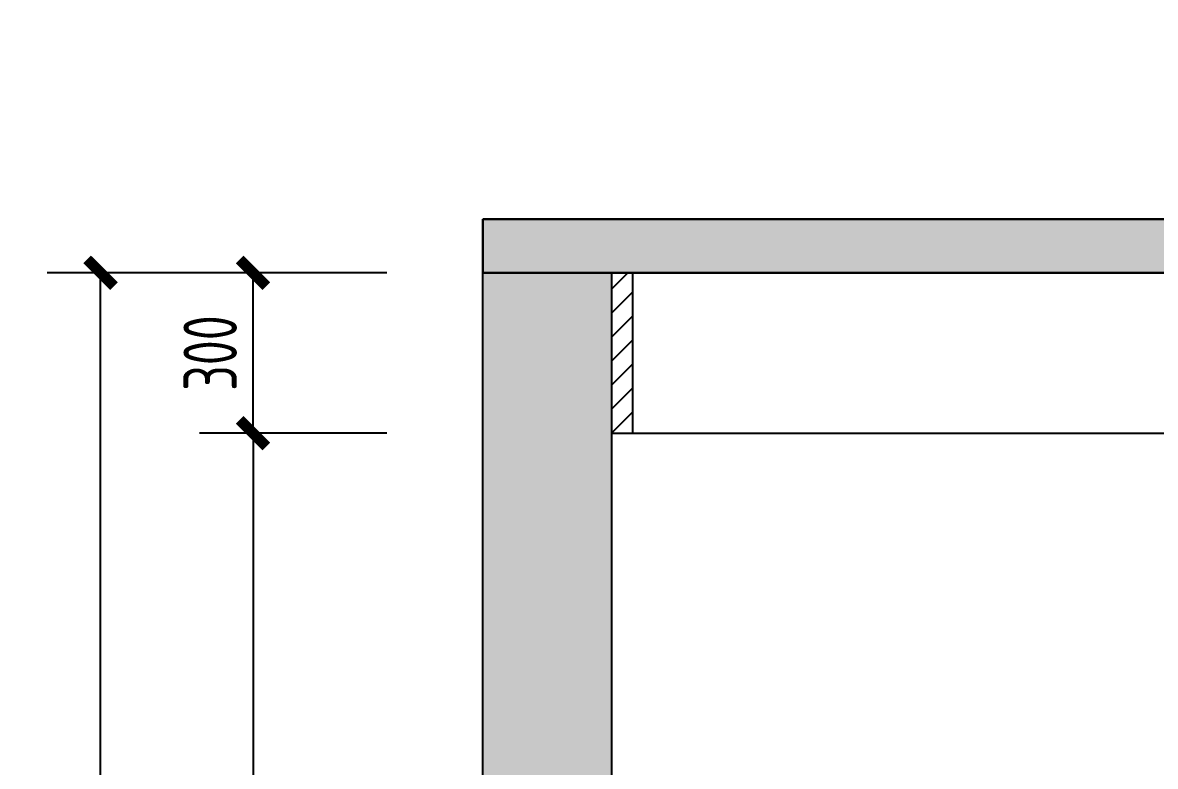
# Model space of a CAD drawing. Header units: millimetres. Extents: x 104198 to 1296755, y -81101 to 81453.
# Drawn here: x 617547 to 619664, y -45597 to -44206 of the extents above; entities that cross this region are included whole.
import ezdxf
from ezdxf.xclip import XClip

# ---------------------------------------------------------------- set-up
doc = ezdxf.new("R2010")
doc.units = ezdxf.units.MM
doc.header["$XCLIPFRAME"] = 0
doc.header["$PDMODE"] = 3
doc.layers.get('Defpoints').update_dxf_attribs({"color": 250})
doc.layers.add('--外框线', color=7, linetype='Continuous', lineweight=30)
doc.layers.add('D■02 地材填充', color=250, linetype='Continuous')
doc.layers.add('墙体', color=7, linetype='Continuous')
doc.styles.add('CCD_DIM', font='ARCHS.SHX')
doc.styles.add('尺寸标注', font='ARCHS.SHX', dxfattribs={"width": 0.8})
doc.dimstyles.new('海龍1：50', dxfattribs={"dimscale": 50, "dimtxt": 2, "dimasz": 1, "dimexe": 2, "dimexo": 2, "dimgap": 0.6, "dimtad": 1, "dimdec": 0, "dimrnd": 5, "dimdsep": 46, "dimtxsty": 'CCD_DIM', "dimblk": 'WS-cj', "dimcen": 1, "dimclrd": 44, "dimclre": 44, "dimclrt": 2, "dimadec": 0, "dimazin": 2, "dimtfac": 1, "dimtdec": 4, "dimtix": 1, "dimtmove": 2, "dimatfit": 3, "dimldrblk": 'CCD_Leader_Arrow', "dimfxl": 5, "dimfxlon": 1, "dimtolj": 1, "dimarcsym": 0})

# ---------------------------------------------------------------- blocks, each defined once
blk = doc.blocks.new('fhdghrthe')
at = {"layer": '墙体', "color": 7}
blk.add_line((572626, 14140.1), (572626, 17250.1), dxfattribs=at)
blk = doc.blocks.new('_ArchTick')
at = {"color": 2, "linetype": 'ByBlock', "const_width": 0.4}
blk.add_lwpolyline([(-0.5, -0.5), (0.5, 0.5)], dxfattribs=at)
blk = doc.blocks.new('*D1102')
at = {"color": 44, "lineweight": -2, "transparency": 16777216}
for p, q in [((617942.3, -44673.9), (617592.3, -44673.9)), ((617692.3, -47373.9), (617692.3, -44673.9)), ((617942.3, -47373.9), (617592.3, -47373.9))]:
    blk.add_line(p, q, dxfattribs=at)
at = {"layer": 'Defpoints', "color": 0, "transparency": 16777216}
for p in [(617692.3, -44673.9), (618686.7, -44673.9), (618177.2, -47373.9)]:
    blk.add_point(p, dxfattribs=at)
at = {"color": 44, "lineweight": -2, "transparency": 16777216, "xscale": 50, "yscale": 50, "zscale": 50}
for p, rotation in [((617692.3, -44673.9), 90), ((617692.3, -47373.9), 270)]:
    blk.add_blockref('_ArchTick', p, dxfattribs=dict(at, rotation=rotation))
at = {"color": 2, "transparency": 16777216, "insert": (617612.3, -46023.9), "char_height": 100, "attachment_point": 5, "rotation": 90, "style": '尺寸标注'}
blk.add_mtext('\\A1;2700', dxfattribs=at)
blk = doc.blocks.new('CCD_Leader_Arrow')
at = {"color": 50, "linetype": 'ByBlock'}
blk.add_line((0, 0), (-1, 0), dxfattribs=at)
for points in [[(-0.859, 0.668), (-0.597, 0.852), (-0.24, 0), (0, 0)], [(-0.859, -0.668), (-0.597, -0.852), (-0.24, 0), (0, 0)]]:
    blk.add_solid(points, dxfattribs=at)
blk = doc.blocks.new('WS-cj')
blk.add_hatch(color=2).paths.add_polyline_path([(0.588, 0.818), (-0.818, -0.588), (-0.588, -0.818), (0.818, 0.588)])
at = {"color": 2, "linetype": 'ByBlock', "lineweight": 0}
for p, q in [((-1.1, 0), (0, 0)), ((0, 0), (1.1, 0))]:
    blk.add_line(p, q, dxfattribs=at)
at = {"color": 2}
blk.add_lwpolyline([(0.588, 0.818), (-0.818, -0.588), (-0.588, -0.818), (0.818, 0.588)], close=True, dxfattribs=at)
blk = doc.blocks.new('*D1103')
at = {"color": 44, "lineweight": -2, "transparency": 16777216}
for p, q in [((618227.2, -44973.9), (617877.2, -44973.9)), ((617977.2, -44973.9), (617977.2, -47293.9)), ((618213.5, -47293.9), (617877.2, -47293.9))]:
    blk.add_line(p, q, dxfattribs=at)
at = {"layer": 'Defpoints', "color": 0, "transparency": 16777216}
for p in [(618686.7, -44973.9), (617977.2, -47293.9), (618313.5, -47293.9)]:
    blk.add_point(p, dxfattribs=at)
at = {"color": 44, "lineweight": -2, "transparency": 16777216, "xscale": 50, "yscale": 50, "zscale": 50}
for p, rotation in [((617977.2, -44973.9), 90), ((617977.2, -47293.9), 270)]:
    blk.add_blockref('_ArchTick', p, dxfattribs=dict(at, rotation=rotation))
at = {"color": 2, "transparency": 16777216, "insert": (617897.2, -46133.9), "char_height": 100, "attachment_point": 5, "rotation": 90, "style": '尺寸标注'}
blk.add_mtext('\\A1;2320', dxfattribs=at)
blk = doc.blocks.new('*D1104')
at = {"color": 44, "lineweight": -2, "transparency": 16777216}
for p, q in [((618227.2, -44673.9), (617877.2, -44673.9)), ((617977.2, -44973.9), (617977.2, -44673.9)), ((618227.2, -44973.9), (617877.2, -44973.9))]:
    blk.add_line(p, q, dxfattribs=at)
at = {"layer": 'Defpoints', "color": 0, "transparency": 16777216}
for p in [(617977.2, -44673.9), (618686.7, -44673.9), (618686.7, -44973.9)]:
    blk.add_point(p, dxfattribs=at)
at = {"color": 44, "lineweight": -2, "transparency": 16777216, "xscale": 50, "yscale": 50, "zscale": 50}
for p, rotation in [((617977.2, -44673.9), 90), ((617977.2, -44973.9), 270)]:
    blk.add_blockref('_ArchTick', p, dxfattribs=dict(at, rotation=rotation))
at = {"color": 2, "transparency": 16777216, "insert": (617897.2, -44823.9), "char_height": 100, "attachment_point": 5, "rotation": 90, "style": '尺寸标注'}
blk.add_mtext('\\A1;300', dxfattribs=at)

msp = doc.modelspace()

# ---------------------------------------------------------------- hatches: boundary and pattern name
h = msp.add_hatch(color=252)
h.dxf.hatch_style = 1
h.paths.add_polyline_path([(618646.9, -44673.9), (618406.9, -44673.9), (618406.9, -47523.9), (618646.9, -47523.9)])
h.paths.add_polyline_path([(621767.1, -44573.9), (618406.9, -44573.9), (618406.9, -44673.9), (618646.9, -44673.9), (621767.1, -44673.9)])
h.paths.add_polyline_path([(621767.1, -44673.9), (621607.1, -44673.9), (621607.1, -47523.9), (621767.1, -47523.9)])
h.paths.add_polyline_path([(621607.1, -47423.9), (618646.9, -47423.9), (618646.9, -47523.9), (621607.1, -47523.9)])
at = {"layer": 'D■02 地材填充'}
h = msp.add_hatch(dxfattribs=at)
h.set_pattern_fill('ANSI31', color=256, scale=10, angle=180, style=0)
h.set_pattern_definition([(225, (618646.933, -44973.912), (22.45064, -22.45064), [])])
h.paths.add_polyline_path([(621607.1, -44673.9), (621567.1, -44673.9), (621567.1, -44973.9), (621607.1, -44973.9)])
h.paths.add_polyline_path([(618686.9, -44673.9), (618646.9, -44673.9), (618646.9, -44973.9), (618686.9, -44973.9)])

# ---------------------------------------------------------------- linework, layer by layer
at = {"layer": '--外框线', "color": 252}
msp.add_lwpolyline([(618406.9, -44573.9), (621767.1, -44573.9), (621767.1, -44673.9), (618406.9, -44673.9)], close=True, dxfattribs=at)
at = {"color": 2}
msp.add_line((618686.9, -44973.9), (618686.9, -44673.9), dxfattribs=at)
at = {"color": 252}
msp.add_line((618646.9, -44973.9), (621607.1, -44973.9), dxfattribs=at)
msp.add_lwpolyline([(618646.9, -47523.9), (618406.9, -47523.9), (618406.9, -44673.9), (618646.9, -44673.9)], close=True, dxfattribs=at)

# ---------------------------------------------------------------- block references
at = {"color": 1}
ref = msp.add_blockref('fhdghrthe', (1191272.9, -28216.7), dxfattribs=dict(at, rotation=180))
XClip(ref).set_block_clipping_path([(569177.2758391864, 13552.7688720345), (572678.0666105608, 14879.312063792)])

# ---------------------------------------------------------------- dimensions: what is measured, and where the dimension line sits
for base, p1, p2, picture, middle in [((617692.3, -44673.9), (618177.2, -47373.9), (618686.7, -44673.9), '*D1102', (617612.3, -46023.9)), ((617977.2, -44673.9), (618686.7, -44973.9), (618686.7, -44673.9), '*D1104', (617897.2, -44823.9)), ((617977.2, -47293.9), (618686.7, -44973.9), (618313.5, -47293.9), '*D1103', (617897.2, -46133.9))]:
    dim = msp.add_linear_dim(base=base, p1=p1, p2=p2, angle=90, dimstyle='海龍1：50', override={"dimtxsty": '尺寸标注', "dimblk1": 'ArchTick', "dimblk2": 'ArchTick', "dimsah": 1})
    dim.commit()
    dim.dimension.update_dxf_attribs({"geometry": picture, "text_midpoint": middle})

doc.saveas('drawing.dxf')
